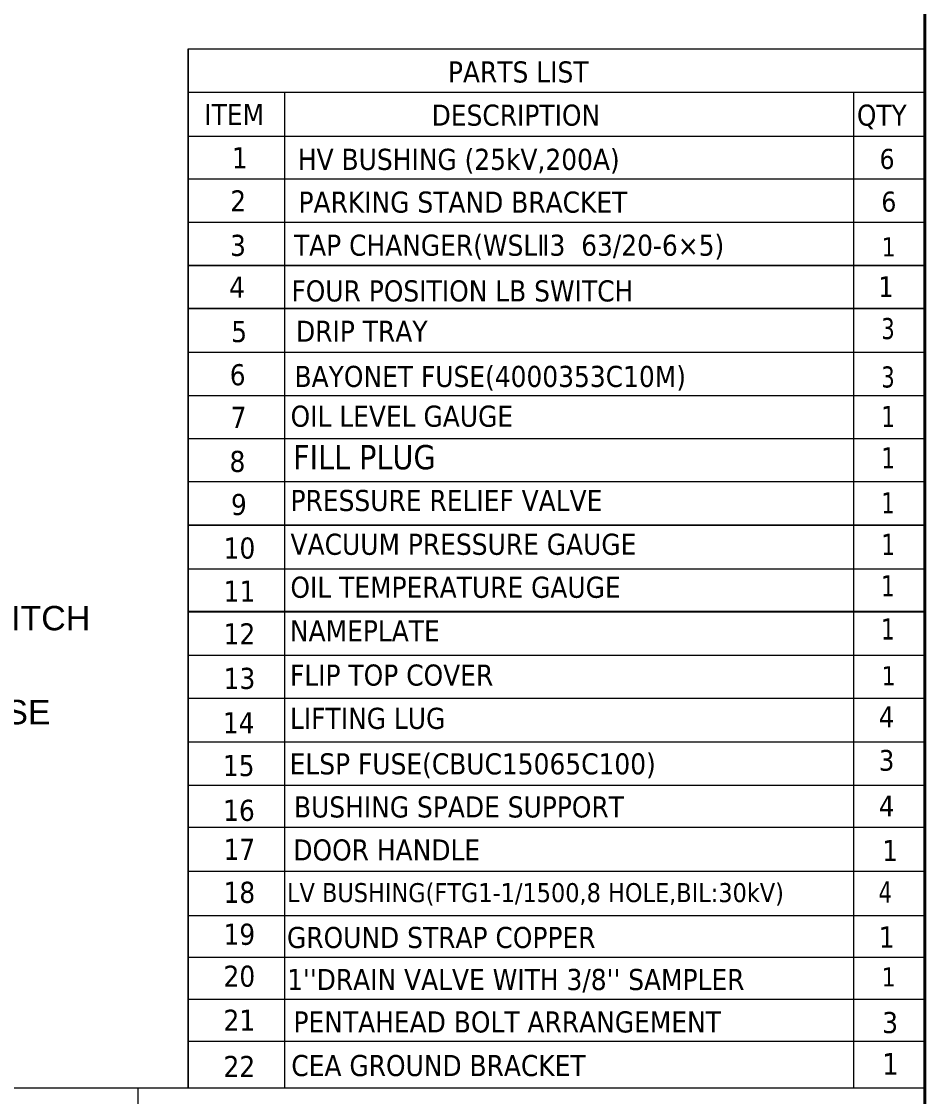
# Model space of a CAD drawing. Header units: millimetres. Extents: x 128333 to 138423, y -158939 to -152492.
# Drawn here: x 135115 to 137237, y -157635 to -155114 of the extents above; entities that cross this region are included whole.
import ezdxf
from ezdxf.enums import TextEntityAlignment as Align

# ---------------------------------------------------------------- set-up
doc = ezdxf.new("R2010")
doc.units = ezdxf.units.MM
doc.header["$LTSCALE"] = 13
doc.layers.add('1', color=4, linetype='Continuous')
doc.layers.add('2', color=3, linetype='Continuous')
doc.layers.add('铁心', color=3, linetype='Continuous', lineweight=0)
doc.styles.add('Note Text (ANSI)', font='arial.ttf')
doc.styles.add('Tahoma$001', font='tahoma.ttf', dxfattribs={"height": 2.159784})
doc.styles.add('Tahoma_txtstyle_28.93_0_0', font='tahoma.ttf')
doc.styles.add('Tahoma_txtstyle_30.40_0_0', font='tahoma.ttf')

msp = doc.modelspace()

# ---------------------------------------------------------------- linework, layer by layer
at = {"layer": '1', "const_width": 7.598}
msp.add_lwpolyline([(128897.251, -158700.229), (137232.893, -158700.229), (137232.893, -152708.987), (128897.251, -152708.987), (128897.251, -158700.229)], dxfattribs=at)
at = {"layer": '铁心'}
for p, q in [((133976.783, -157614.859), (137232.893, -157614.859)), ((135387.764, -157614.859), (135387.764, -158700.229))]:
    msp.add_line(p, q, dxfattribs=at)
for points in [[(135506.382, -157614.859), (135506.382, -155178.71)], [(135506.382, -155178.71), (137232.893, -155178.71), (137232.893, -155279.971)], [(135506.382, -155178.71), (135506.382, -155279.971), (135506.382, -155279.971)], [(135506.382, -155279.971), (137232.893, -155279.971), (137232.893, -155383.333)], [(135506.382, -155279.971), (135506.382, -155383.333), (137232.893, -155383.333)], [(135732.014, -155279.971), (135732.014, -155383.333), (135732.014, -155383.333)], [(137065.554, -155279.971), (137065.554, -157614.859)], [(135506.382, -156295.523), (137232.893, -156295.523), (137232.893, -155383.333)], [(135506.382, -155383.333), (135506.382, -156295.523)], [(135732.014, -155383.333), (135732.014, -156295.523)], [(137232.893, -155484.174), (135506.382, -155484.174), (135506.382, -155484.174)], [(135506.382, -155582.914), (135506.382, -157614.859)], [(137232.893, -155585.435), (135506.382, -155585.435), (135506.382, -155585.435)], [(135732.014, -155582.914), (135732.014, -157614.859)], [(135732.014, -155585.435), (135732.014, -155686.276), (135732.014, -155686.276)], [(135506.382, -155686.696), (137232.893, -155686.696), (137232.893, -155787.537)], [(135506.382, -155686.696), (135506.382, -155787.537), (137232.893, -155787.537)], [(137232.893, -155686.696), (135506.382, -155686.696), (135506.382, -155686.696)], [(135506.382, -156499.726), (135506.382, -155686.696), (135506.382, -155686.696)], [(137232.893, -155787.537), (135506.382, -155787.537), (135506.382, -155787.537)], [(137232.893, -155890.899), (135506.382, -155890.899), (135506.382, -155890.899)], [(137232.893, -155890.899), (135506.382, -155890.899), (135506.382, -155890.899)], [(137232.893, -157716.12), (137232.893, -155988.799)], [(137232.893, -155992.16), (135506.382, -155992.16), (135506.382, -155992.16)], [(137232.893, -155992.16), (135506.382, -155992.16), (135506.382, -155992.16)], [(137232.893, -156093.001), (135506.382, -156093.001), (135506.382, -156093.001)], [(137232.893, -156093.001), (135506.382, -156093.001)], [(137232.893, -156194.262), (135506.382, -156194.262), (135506.382, -156194.262)], [(137232.893, -156194.262), (135506.382, -156194.262), (135506.382, -156194.262)], [(137232.893, -156295.523), (135506.382, -156295.523), (135506.382, -156295.523)], [(137232.893, -156398.465), (135506.382, -156398.465), (135506.382, -156398.465)], [(135506.382, -157614.859), (135506.382, -156497.205), (137232.893, -156497.205)], [(135506.382, -156497.205), (135506.382, -157614.859)], [(137232.893, -156499.726), (135506.382, -156499.726), (135506.382, -156499.726)], [(135732.014, -156591.119), (135732.014, -157203.297)], [(137232.893, -156600.987), (135506.382, -156600.987), (135506.382, -156600.987)], [(137232.893, -156701.828), (135506.382, -156701.828)], [(137232.893, -156804.77), (135506.382, -156804.77)], [(137232.893, -156906.031), (135506.382, -156906.031)], [(137232.893, -157004.771), (135506.382, -157004.771), (135506.382, -157004.771)], [(137232.893, -157108.133), (135506.382, -157108.133)], [(137232.893, -157108.133), (135506.382, -157108.133), (135506.382, -157108.133)], [(137232.893, -157108.133), (135506.382, -157108.133), (135506.382, -157108.133)], [(137232.893, -157211.495), (135506.382, -157211.495)], [(137232.893, -157211.495), (135506.382, -157211.495), (135506.382, -157211.495)], [(137232.893, -157211.495), (135506.382, -157211.495), (135506.382, -157211.495)], [(137232.893, -157309.815), (135506.382, -157309.815)], [(137232.893, -157309.815), (135506.382, -157309.815), (135506.382, -157309.815)], [(137232.893, -157309.815), (135506.382, -157309.815), (135506.382, -157309.815)], [(137232.893, -157408.135), (135506.382, -157408.135)], [(137232.893, -157408.135), (135506.382, -157408.135), (135506.382, -157408.135)], [(137232.893, -157408.135), (135506.382, -157408.135), (135506.382, -157408.135)], [(137232.893, -157506.455), (135506.382, -157506.455)], [(137232.893, -157506.455), (135506.382, -157506.455), (135506.382, -157506.455)], [(137232.893, -157506.455), (135506.382, -157506.455), (135506.382, -157506.455)]]:
    msp.add_lwpolyline(points, dxfattribs=at)

# ---------------------------------------------------------------- texts
at = {"layer": '2', "linetype": 'Continuous', "style": 'Note Text (ANSI)'}
msp.add_text('BAYONET FUSE', height=57.024, dxfattribs=at).set_placement((135183.622, -156762.483), align=Align.RIGHT)
at = {"layer": '2', "linetype": 'Continuous', "insert": (134564.152, -156485.034), "char_height": 57.024, "width": 20186.63574, "attachment_point": 1, "style": 'Note Text (ANSI)'}
msp.add_mtext('4 POS. LB SWITCH', dxfattribs=at)
at = {"layer": '铁心'}
for s, height, style, p in [('PARTS LIST', 49.4841, 'Tahoma_txtstyle_30.40_0_0', (136115.024, -155257.281)), ('ITEM', 49.4841, 'Tahoma_txtstyle_30.40_0_0', (135543.778, -155357.282)), ('DESCRIPTION', 49.48409, 'Tahoma_txtstyle_30.40_0_0', (136076.718, -155358.543)), ('QTY', 49.2664, 'Tahoma$001', (137073.648, -155358.316)), ('1', 49.484, 'Tahoma_txtstyle_30.40_0_0', (135608.484, -155458.543)), (' HV BUSHING (25kV,200A)', 49.48409, 'Tahoma_txtstyle_30.40_0_0', (135744.722, -155462.271)), ('6', 47.079, 'Tahoma_txtstyle_28.93_0_0', (137126.581, -155460.014)), ('2', 49.484, 'Tahoma_txtstyle_30.40_0_0', (135604.702, -155559.804)), ('PARKING STAND BRACKET', 49.48409, 'Tahoma_txtstyle_30.40_0_0', (135764.822, -155562.543)), ('6', 47.079, 'Tahoma$001', (137130.783, -155560.225)), ('3', 49.484, 'Tahoma_txtstyle_30.40_0_0', (135604.282, -155664.007)), ('TAP CHANGER(WSLⅡ3  63/20-6×5)', 49.48409, 'Tahoma_txtstyle_30.40_0_0', (135753.938, -155663.625)), ('1', 44.699, 'Tahoma$001', (137131.203, -155665.267)), ('4', 49.484, 'Tahoma_txtstyle_30.40_0_0', (135602.181, -155761.906)), ('FOUR POSITION LB SWITCH', 49.48409, 'Tahoma_txtstyle_30.40_0_0', (135748.075, -155770.822)), ('1', 48.568, 'Tahoma$001', (137123.392, -155760.658)), ('5', 49.484, 'Tahoma_txtstyle_30.40_0_0', (135606.947, -155866.109)), ('DRIP TRAY ', 49.4841, 'Tahoma_txtstyle_30.40_0_0', (135758.938, -155865.509)), ('6', 49.484, 'Tahoma_txtstyle_30.40_0_0', (135603.52, -155967.37)), ('BAYONET FUSE(4000353C10M)', 49.48409, 'Tahoma_txtstyle_30.40_0_0', (135755.408, -155971.33)), ('7', 49.484, 'Tahoma_txtstyle_30.40_0_0', (135605.647, -156067.371)), ('OIL LEVEL GAUGE', 49.48409, 'Tahoma_txtstyle_30.40_0_0', (135746.12, -156064.634)), ('FILL PLUG', 56.976, 'Tahoma$001', (135752.189, -156164.491)), ('8', 49.484, 'Tahoma_txtstyle_30.40_0_0', (135603.009, -156170.733)), ('PRESSURE RELIEF VALVE', 49.48409, 'Tahoma_txtstyle_30.40_0_0', (135746.12, -156262.285)), ('9', 49.484, 'Tahoma_txtstyle_30.40_0_0', (135606.378, -156271.784)), ('VACUUM PRESSURE GAUGE', 49.48409, 'Tahoma_txtstyle_30.40_0_0', (135746.12, -156365.01)), ('10', 49.4841, 'Tahoma_txtstyle_30.40_0_0', (135589.156, -156373.885)), ('OIL TEMPERATURE GAUGE', 49.48409, 'Tahoma_txtstyle_30.40_0_0', (135745.758, -156465.848)), ('11', 49.4841, 'Tahoma_txtstyle_30.40_0_0', (135589.156, -156475.146)), ('NAMEPLATE', 49.4841, 'Tahoma_txtstyle_30.40_0_0', (135744.722, -156567.799)), ('12', 49.4841, 'Tahoma_txtstyle_30.40_0_0', (135589.156, -156575.147)), ('13', 49.4841, 'Tahoma_txtstyle_30.40_0_0', (135589.156, -156679.559)), ('FLIP TOP COVER', 49.48409, 'Tahoma_txtstyle_30.40_0_0', (135744.722, -156671.792)), ('1', 44.699, 'Tahoma$001', (137131.203, -156670.951)), ('14', 49.4841, 'Tahoma_txtstyle_30.40_0_0', (135587.266, -156783.589)), ('LIFTING LUG', 49.48409, 'Tahoma_txtstyle_30.40_0_0', (135744.722, -156773.323)), ('4', 48.568, 'Tahoma$001', (137124.9, -156769.271)), ('15', 49.4841, 'Tahoma_txtstyle_30.40_0_0', (135587.266, -156883.934)), ('ELSP FUSE(CBUC15065C100)', 49.48409, 'Tahoma_txtstyle_30.40_0_0', (135743.964, -156880.028)), ('3', 48.568, 'Tahoma$001', (137124.9, -156871.373)), ('16', 49.4841, 'Tahoma_txtstyle_30.40_0_0', (135587.956, -156988.99)), ('BUSHING SPADE SUPPORT', 49.48409, 'Tahoma_txtstyle_30.40_0_0', (135754.17, -156981.067)), ('4', 48.568, 'Tahoma$001', (137125.133, -156978.292)), ('17', 49.4841, 'Tahoma_txtstyle_30.40_0_0', (135588.883, -157080.54)), ('DOOR HANDLE', 49.48409, 'Tahoma_txtstyle_30.40_0_0', (135752.529, -157081.956)), ('1', 49.484, 'Tahoma_txtstyle_30.40_0_0', (137132.823, -157083.396)), ('18', 49.4841, 'Tahoma_txtstyle_30.40_0_0', (135588.883, -157181.381)), ('LV BUSHING(FTG1-1/1500,8 HOLE,BIL:30kV) ', 44.53568, 'Tahoma_txtstyle_30.40_0_0', (135737.883, -157179.551)), ('19', 49.4841, 'Tahoma_txtstyle_30.40_0_0', (135588.883, -157279.701)), ('GROUND STRAP COPPER', 49.48409, 'Tahoma_txtstyle_30.40_0_0', (135737.681, -157287.171)), ('1', 49.484, 'Tahoma_txtstyle_30.40_0_0', (137124.792, -157286.209)), ('20', 49.4841, 'Tahoma_txtstyle_30.40_0_0', (135588.883, -157378.021)), ("1''DRAIN VALVE WITH 3/8'' SAMPLER ", 49.48409, 'Tahoma_txtstyle_30.40_0_0', (135737.999, -157385.848)), ('1', 44.398, 'Tahoma$001', (137131.203, -157377.258)), ('21', 49.4841, 'Tahoma_txtstyle_30.40_0_0', (135588.883, -157481.383)), ('PENTAHEAD BOLT ARRANGEMENT', 49.48409, 'Tahoma_txtstyle_30.40_0_0', (135753.086, -157485.32)), ('3', 49.484, 'Tahoma_txtstyle_30.40_0_0', (137132.823, -157486.76)), ('22', 49.4841, 'Tahoma_txtstyle_30.40_0_0', (135588.883, -157589.787)), ('CEA GROUND BRACKET ', 49.48409, 'Tahoma_txtstyle_30.40_0_0', (135747.847, -157587.569)), ('1', 51.166, 'Tahoma$001', (137132.823, -157584.659))]:
    msp.add_text(s, height=height, dxfattribs=dict(at, style=style)).set_placement(p)
at = {"layer": '铁心', "style": 'Tahoma_txtstyle_30.40_0_0', "width": 0.85}
for s, p in [('3', (137130.671, -155859.145)), ('3', (137130.607, -155972.65)), ('1', (137131.203, -156065.27)), ('1', (137131.203, -156162.539)), ('1', (137130.607, -156268.03)), ('1', (137131.203, -156365.272)), ('1', (137130.409, -156462.48)), ('1', (137130.409, -156563.742)), ('4', (137124.294, -157180.618))]:
    msp.add_text(s, height=49.484, dxfattribs=at).set_placement(p)

doc.saveas('drawing.dxf')
